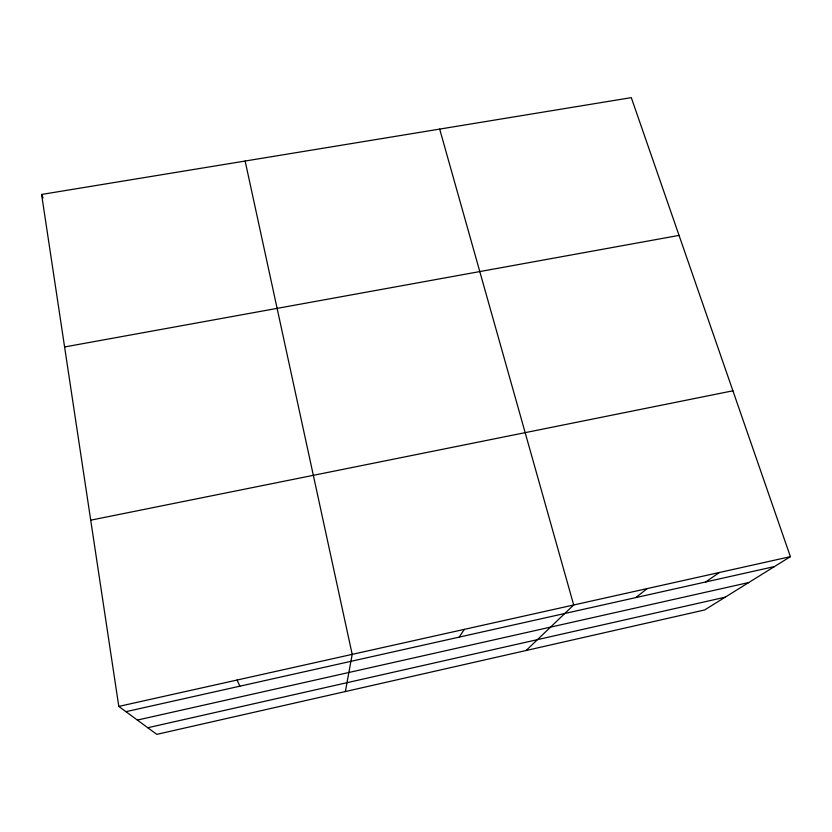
<?xml version="1.0" encoding="UTF-8"?>
<svg xmlns="http://www.w3.org/2000/svg" width="832" height="832" viewBox="0 0 832 832"><rect width="100%" height="100%" fill="white"/><g stroke="black" fill="none" stroke-linecap="round" stroke-linejoin="round"><path stroke-width="1.25" d="M345.363 691.538L352.196 654.368L245.138 161.034M459.191 637.114L464.381 629.356M526.105 650.499L573.695 604.978L439.67 129.095M635.856 597.594L647.182 588.598M705.723 581.953L719.41 572.489M790.4 556.66L704.642 609.96L156.78 734.365L118.799 706.41L41.6 194.449L631.301 97.635L790.4 556.66L118.799 706.41M137.363 720.075L748.79 582.525M147.774 727.74L725.202 597.189M125.954 711.672L774.436 566.582M90.719 520.177L732.909 390.801M64.594 346.965L679.047 235.394M237.047 680.046L239.876 686.182M41.6 194.449L43.035 197.891"/></g></svg>
